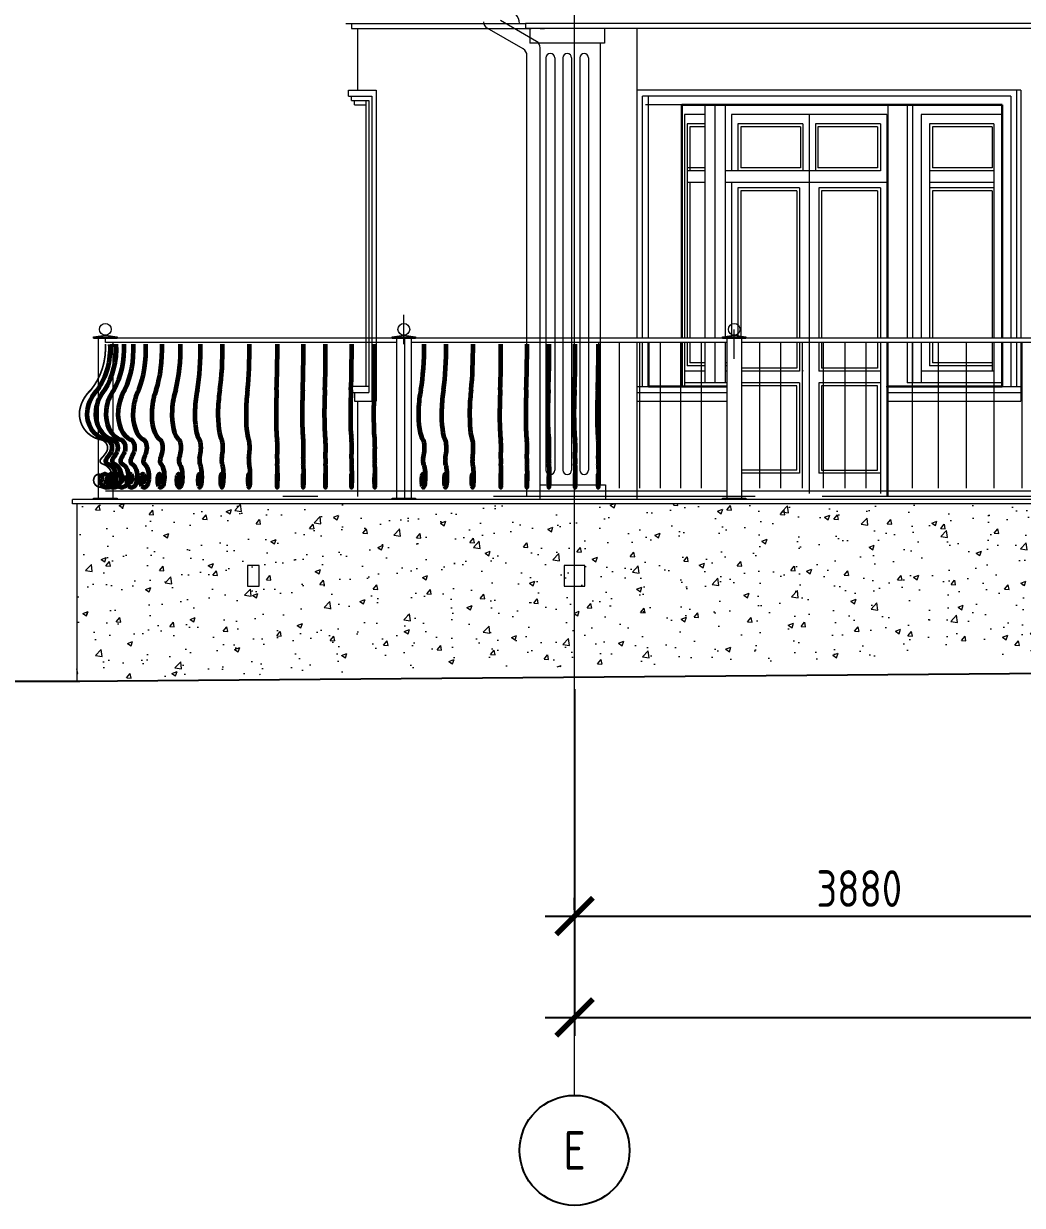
# Model space of a CAD drawing. Header units: millimetres. Extents: x -133165 to 20117, y 15722 to 63536.
# Drawn here: x -47247 to -40440, y 43503 to 51559 of the extents above; entities that cross this region are included whole.
import ezdxf
from ezdxf.enums import TextEntityAlignment as Align

# ---------------------------------------------------------------- set-up
doc = ezdxf.new("R2010")
doc.units = ezdxf.units.MM
doc.header["$PDMODE"] = 3
doc.linetypes.add('GOST2.303 5', pattern=[24, 20, -1.5, 1, -1.5])
doc.layers.get('0').update_dxf_attribs({"lineweight": 15})
doc.layers.get('DefPoints').update_dxf_attribs({"color": 41, "lineweight": 15})
for name, color, linetype, lineweight in [('axis', 7, 'GOST2.303 5', 9), ('doors', 32, 'Continuous', 15), ('friz', 173, 'Continuous', 15), ('wall', 5, 'Continuous', 60)]:
    doc.layers.add(name, color=color, linetype=linetype, lineweight=lineweight)
doc.layers.add('balustrade', color=60, linetype='Continuous')
doc.layers.add('dim', color=250, linetype='Continuous')
doc.styles.add('GOST 2.304', font='CS_Gost2304.shx')
doc.dimstyles.new('SPDS', dxfattribs={"dimscale": 50, "dimtxt": 2.5, "dimasz": 2.5, "dimexe": 1.25, "dimexo": 0.625, "dimtad": 1, "dimdec": 0, "dimrnd": 0.001, "dimtxsty": 'GOST 2.304', "dimblk": 'ARCHTICK', "dimcen": 2.5, "dimdle": 2, "dimadec": 4, "dimazin": 2, "dimtfac": 0.75, "dimtdec": 0, "dimtmove": 1, "dimatfit": 3, "dimfxl": 1, "dimtolj": 1, "dimarcsym": 0})
pattern_1 = [(50, (-6668.25, 0), (364.3693, -31.8782), [38.1, -419.1]), (355, (-6668.25, 0), (-70.4857, 382.1133), [30.48, -335.28]), (100.451, (-6637.9, -2.66), (293.885, 350.2334), [32.38, -356.18]), (46.1842, (-6668.25, 101.6), (542.158, -84.0847), [57.15, -628.65]), (96.6356, (-6623.07, 94.6), (474.8085, 494.851), [48.57, -534.27]), (351.184, (-6668.25, 101.6), (474.809, 494.85), [45.72, -502.92]), (21, (-6617.45, 76.2), (303.2298, -204.531), [38.1, -419.1]), (326, (-6617.45, 76.2), (123.604, 368.376), [30.48, -335.28]), (71.4514, (-6592.18, 59.16), (426.833, 163.8457), [32.38, -356.18]), (37.5, (-6668.25, 0), (6.1772, 169.11008), [0, -331.216, 0, -340.36, 0, -336.55]), (7.5, (-6668.25, 0), (133.6393, 200.36115), [0, -194.056, 0, -323.596, 0, -128.27]), (327.5, (-6781.53, 0), (271.1812, -11.4575), [0, -127, 0, -396.24, 0, -525.78]), (317.5, (-6832.33, 0), (296.2584, 50.853), [0, -165.1, 0, -263.144, 0, -373.38])]

# ---------------------------------------------------------------- blocks, each defined once
blk = doc.blocks.new('_ArchTick')
at = {"color": 0, "linetype": 'ByBlock', "const_width": 0.15}
blk.add_lwpolyline([(-0.5, -0.5), (0.5, 0.5)], dxfattribs=at)
blk = doc.blocks.new('*D421')
at = {"layer": 'DefPoints', "color": 0, "lineweight": 0, "ltscale": 10}
for p in [(-43491.9, 47084.6), (-27481.9, 47084.6), (-27481.9, 44783.3)]:
    blk.add_point(p, dxfattribs=at)
at = {"layer": 'dim', "color": 0, "lineweight": -2, "ltscale": 10}
for p, q in [((-43491.9, 47022.1), (-43491.9, 44658.3)), ((-27481.9, 47022.1), (-27481.9, 44658.3)), ((-43691.9, 44783.3), (-27281.9, 44783.3))]:
    blk.add_line(p, q, dxfattribs=at)
at = {"layer": 'dim', "color": 0, "lineweight": -2, "ltscale": 10, "xscale": 250, "yscale": 250, "zscale": 250, "rotation": 180}
blk.add_blockref('_ArchTick', (-43491.9, 44783.3), dxfattribs=at)
at = {"layer": 'dim', "color": 0, "lineweight": -2, "ltscale": 10, "xscale": 250, "yscale": 250, "zscale": 250}
blk.add_blockref('_ArchTick', (-27481.9, 44783.3), dxfattribs=at)
at = {"layer": 'dim', "color": 0, "ltscale": 10, "insert": (-35486.9, 44970.8), "char_height": 250, "attachment_point": 5, "style": 'GOST 2.304'}
blk.add_mtext('\\A1;16010', dxfattribs=at)
blk = doc.blocks.new('*D869')
at = {"layer": 'DefPoints', "color": 0, "lineweight": 0, "ltscale": 10}
for p in [(-43491.9, 45454.8), (-39611.9, 45474.7), (-39611.9, 45454.8)]:
    blk.add_point(p, dxfattribs=at)
at = {"layer": 'dim', "color": 0, "lineweight": -2, "ltscale": 10}
for p, q in [((-43491.9, 45517.3), (-43491.9, 45599.7)), ((-39611.9, 45517.3), (-39611.9, 45599.7)), ((-43691.9, 45474.7), (-39411.9, 45474.7))]:
    blk.add_line(p, q, dxfattribs=at)
at = {"layer": 'dim', "color": 0, "lineweight": -2, "ltscale": 10, "xscale": 250, "yscale": 250, "zscale": 250, "rotation": 180}
blk.add_blockref('_ArchTick', (-43491.9, 45474.7), dxfattribs=at)
at = {"layer": 'dim', "color": 0, "lineweight": -2, "ltscale": 10, "xscale": 250, "yscale": 250, "zscale": 250}
blk.add_blockref('_ArchTick', (-39611.9, 45474.7), dxfattribs=at)
at = {"layer": 'dim', "color": 0, "ltscale": 10, "insert": (-41551.9, 45662.2), "char_height": 250, "attachment_point": 5, "style": 'GOST 2.304'}
blk.add_mtext('\\A1;3880', dxfattribs=at)
blk = doc.blocks.new('A$C5A567AD7')
at = {"layer": 'wall', "color": 251, "ltscale": 100, "const_width": 10}
blk.add_lwpolyline([(89.3, 0, -0.185604), (4.2, -271.8, 0.164154), (-62.6, -391.3, 0.401799), (62.1, -567.2, -0.487781), (98, -636.6, -0.054114), (64.8, -679.6, 0.566041), (70, -710.3, -0.405124), (126.7, -803.9, -0.498628), (38.7, -842.2, -0.46591), (30.4, -780.5, -0.316922), (68.1, -775.9, -0.956284), (45.2, -817.3)], format="xyb", dxfattribs=at)

msp = doc.modelspace()

# ---------------------------------------------------------------- hatches: boundary and pattern name
at = {"ltscale": 10}
h = msp.add_hatch(dxfattribs=at)
h.set_pattern_fill('AR-CONC', color=256, scale=2, style=0)
h.set_pattern_definition(pattern_1)
h.paths.add_polyline_path([(-46884.3, 48284.6), (-46884.3, 47084.6), (-46884.3, 47084.6), (-43491.9, 47176.6), (-43491.9, 48284.6)])
h = msp.add_hatch(dxfattribs=at)
h.set_pattern_fill('AR-CONC', color=256, scale=2, style=0)
h.set_pattern_definition(pattern_1)
h.paths.add_polyline_path([(-39506.9, 47284.6), (-39506.9, 48284.6), (-43491.9, 48284.6), (-43491.9, 47176.6)])

# ---------------------------------------------------------------- linework, layer by layer
for p, q in [((-43491.9, 49314.6), (-43491.9, 52994.6)), ((-43751.4, 51437.8), (-43996.7, 51579.5)), ((-45051.8, 51558.6), (-45011.8, 51558.6)), ((-45011.8, 51558.6), (-43866.9, 51558.6)), ((-45011.8, 51558.6), (-45011.8, 51524.6)), ((-45011.8, 51524.6), (-43826.9, 51524.6)), ((-44971.8, 51524.6), (-44971.8, 51104.6)), ((-43841.4, 51385.8), (-44086.7, 51527.5)), ((-43866.9, 51558.6), (-43826.9, 51558.6)), ((-43866.9, 51558.6), (-43826.9, 51558.6)), ((-27106.9, 51558.6), (-43826.9, 51558.6)), ((-43826.9, 51558.6), (-43826.9, 51524.6)), ((-43826.9, 51558.6), (-43826.9, 51524.6)), ((-27146.9, 51524.6), (-43826.9, 51524.6)), ((-43826.9, 51524.6), (-43786.9, 51524.6)), ((-43796.9, 51524.6), (-43796.9, 51424.6)), ((-43796.9, 51524.6), (-43796.9, 51424.6)), ((-43726.9, 51524.6), (-43696.7, 51524.6)), ((-43286.9, 51524.6), (-43286.9, 51424.6)), ((-43066.9, 51524.6), (-43066.9, 49414.6)), ((-43286.9, 51424.6), (-43796.9, 51424.6)), ((-43726.4, 51423.4), (-43726.4, 51424.6)), ((-43316.9, 51424.6), (-43316.9, 49314.6)), ((-43816.4, 49314.6), (-43816.4, 51342.5)), ((-43726.4, 49314.6), (-43726.4, 51394.5)), ((-43686.9, 51324.6), (-43686.9, 49314.6)), ((-43626.9, 51324.6), (-43626.9, 49314.6)), ((-43571.9, 51324.6), (-43571.9, 49314.6)), ((-43511.9, 51324.6), (-43511.9, 49314.6)), ((-43456.9, 51324.6), (-43456.9, 49314.6)), ((-43396.9, 51324.6), (-43396.9, 49314.6)), ((-42743.9, 50939.6), (-42743.9, 49514.6)), ((-44655.5, 49374.6), (-44655.5, 49574.6)), ((-42403.8, 49274.6), (-42403.8, 49474.6)), ((-46769.7, 49424.6), (-46689.7, 49434.6)), ((-46769.7, 49424.6), (-46609.7, 49424.6)), ((-46769.7, 49414.6), (-46769.7, 49424.6)), ((-46769.7, 49414.6), (-46609.7, 49414.6)), ((-46739.7, 49414.6), (-46739.7, 48324.6)), ((-46689.7, 49384.6), (-46689.7, 49414.6)), ((-39468.2, 49414.6), (-46689.7, 49414.6)), ((-44705.5, 49384.6), (-46689.7, 49384.6)), ((-46686.7, 49434.6), (-46609.7, 49424.6)), ((-46639.7, 49384.6), (-46639.7, 48324.6)), ((-46609.7, 49414.6), (-46609.7, 49424.6)), ((-44735.5, 49424.6), (-44655.5, 49434.6)), ((-44735.5, 49424.6), (-44575.5, 49424.6)), ((-44735.5, 49414.6), (-44735.5, 49424.6)), ((-44735.5, 49414.6), (-44575.5, 49414.6)), ((-44705.5, 49414.6), (-44705.5, 48324.6)), ((-44652.5, 49434.6), (-44575.5, 49424.6)), ((-44649.1, 48323.8), (-44649.1, 49414.6)), ((-44605.5, 49414.6), (-44605.5, 48324.6)), ((-42453.8, 49384.6), (-44605.5, 49384.6)), ((-44575.5, 49414.6), (-44575.5, 49424.6)), ((-43816.4, 48334.6), (-43816.4, 49384.6)), ((-43726.4, 48314.6), (-43726.4, 49384.6)), ((-43686.9, 49384.6), (-43686.9, 49144.6)), ((-43626.9, 49384.6), (-43626.9, 49144.6)), ((-43571.9, 49384.6), (-43571.9, 49144.6)), ((-43511.9, 49384.6), (-43511.9, 49144.6)), ((-43491.9, 47344.4), (-43491.9, 49384.6)), ((-43456.9, 49384.6), (-43456.9, 49144.6)), ((-43396.9, 49384.6), (-43396.9, 49144.6)), ((-43329.1, 49384.6, 6.9), (-43329.1, 48391, 6.9)), ((-43316.9, 49384.6), (-43316.9, 48414.6)), ((-43189.1, 49384.6, 6.9), (-43189.1, 48391, 6.9)), ((-43066.9, 49384.6), (-43066.9, 49084.6)), ((-43066.9, 49384.6), (-43066.9, 49314.6)), ((-43049.1, 49384.6, 6.9), (-43049.1, 48391, 6.9)), ((-42909.1, 49384.6, 6.9), (-42909.1, 48391, 6.9)), ((-42769.1, 49384.6, 6.9), (-42769.1, 48391, 6.9)), ((-42629.1, 49384.6, 6.9), (-42629.1, 48391, 6.9)), ((-42483.8, 49424.6), (-42403.8, 49434.6)), ((-42483.8, 49424.6), (-42323.8, 49424.6)), ((-42483.8, 49414.6), (-42483.8, 49424.6)), ((-42483.8, 49414.6), (-42323.8, 49414.6)), ((-42453.8, 49414.6), (-42453.8, 48324.6)), ((-42400.8, 49434.6), (-42323.8, 49424.6)), ((-42353.8, 49414.6), (-42353.8, 48324.6)), ((-39736.9, 49384.6), (-42353.8, 49384.6)), ((-42323.8, 49414.6), (-42323.8, 49424.6)), ((-42232.5, 49384.6), (-42232.5, 48391)), ((-42088.9, 49384.6), (-42088.9, 48391)), ((-41941.1, 49384.6), (-41941.1, 48391)), ((-41797.5, 49384.6), (-41797.5, 48391)), ((-41649.8, 49384.6), (-41649.8, 48391)), ((-41506.1, 49384.6), (-41506.1, 48391)), ((-41363.9, 49384.6), (-41363.9, 48334.6)), ((-41358.2, 49384.6), (-41358.2, 48334.6)), ((-41190.2, 49384.6), (-41190.2, 48391)), ((-41013.7, 49384.6), (-41013.7, 48391)), ((-40823.7, 49384.6), (-40823.7, 48391)), ((-40633.7, 49384.6), (-40633.7, 48391)), ((-40443.7, 49384.6), (-40443.7, 48391)), ((-43316.9, 49284.6), (-43316.9, 49144.6)), ((-41893.2, 49284.6), (-41893.2, 48399.6)), ((-41893.2, 49284.6), (-41893.2, 48354.6)), ((-43686.9, 49194.6), (-43686.9, 48514.6)), ((-43626.9, 49194.6), (-43626.9, 48514.6)), ((-43571.9, 49194.6), (-43571.9, 48514.6)), ((-43511.9, 49194.6), (-43511.9, 48514.6)), ((-43456.9, 49194.6), (-43456.9, 48514.6)), ((-43396.9, 49194.6), (-43396.9, 48514.6)), ((-43066.9, 49194.6), (-43066.9, 48314.6)), ((-41935.6, 49194.6), (-41935.6, 49189.6)), ((-41406.4, 49194.6), (-41406.4, 49189.6)), ((-44971.8, 48984.6), (-44971.8, 48334.6)), ((-42453.8, 48371), (-46689.7, 48371)), ((-39736.9, 48371), (-42353.8, 48371)), ((-46914.3, 48284.6), (-46914.3, 48314.6)), ((-30986.9, 48314.6), (-46914.3, 48314.6)), ((-39476.9, 48284.6), (-46914.3, 48284.6)), ((-46884.3, 48284.6), (-46884.3, 47074.6)), ((-45242.4, 48334.6), (-45479.7, 48334.6)), ((-42262.2, 48334.6), (-44044.6, 48334.6)), ((-39906.9, 48334.6), (-41805, 48334.6))]:
    msp.add_line(p, q, dxfattribs=at)
for points in [[(-46769.7, 49424.6), (-46609.7, 49424.6), (-46609.7, 49414.6), (-46769.7, 49414.6)], [(-44735.5, 49424.6), (-44575.5, 49424.6), (-44575.5, 49414.6), (-44735.5, 49414.6)], [(-42483.8, 49424.6), (-42323.8, 49424.6), (-42323.8, 49414.6), (-42483.8, 49414.6)], [(-46769.7, 48324.6), (-46609.7, 48324.6), (-46609.7, 48314.6), (-46769.7, 48314.6)], [(-44735.5, 48324.6), (-44575.5, 48324.6), (-44575.5, 48314.6), (-44735.5, 48314.6)], [(-42483.8, 48324.6), (-42323.8, 48324.6), (-42323.8, 48314.6), (-42483.8, 48314.6)], [(-45721.9, 47724.6), (-45641.9, 47724.6), (-45641.9, 47864.6), (-45721.9, 47864.6)], [(-43561.9, 47724.6), (-43421.9, 47724.6), (-43421.9, 47864.6), (-43561.9, 47864.6)]]:
    msp.add_lwpolyline(points, close=True, dxfattribs=at)
at = {"ltscale": 10, "const_width": 11.5}
msp.add_lwpolyline([(-46689.7, 49374.6, -0.185604), (-46787.6, 49062.1, 0.164154), (-46864.4, 48924.7, 0.401799), (-46721, 48722.3, -0.487781), (-46679.8, 48642.5, -0.054114), (-46717.9, 48593.1, 0.566041), (-46711.9, 48557.8, -0.405124), (-46646.7, 48450.1, -0.498628), (-46747.9, 48406.1, -0.46591), (-46757.5, 48477, -0.316922), (-46714.1, 48482.3, -0.956284), (-46740.4, 48434.7)], format="xyb", dxfattribs=at)
at = {"ltscale": 10}
msp.add_lwpolyline([(-43726.4, 48414.6), (-43281.8, 48414.6), (-43281.8, 48314.6), (-43726.4, 48314.6)], dxfattribs=at)
for centre in [(-46689.7, 49474.6), (-44655.5, 49474.6), (-42403.8, 49474.6)]:
    msp.add_circle(centre, 40, dxfattribs=at)
for centre, radius, start, end in [((-43956.9, 51558.6), 90, 0, 90), ((-44061.7, 51570.8), 50, 180, 240), ((-43776.4, 51394.5), 50, 0, 60), ((-43866.4, 51342.5), 50, 0, 60), ((-43656.9, 51324.6), 30, 0, 180), ((-43541.9, 51324.6), 30, 0, 180), ((-43426.9, 51324.6), 30, 0, 180), ((-43656.8, 48514.6), 30, 180, 0), ((-43541.8, 48514.6), 30, 180, 0), ((-43426.8, 48514.6), 30, 180, 0)]:
    msp.add_arc(centre, radius, start, end, dxfattribs=at)
at = {"layer": 'axis', "color": 147, "lineweight": 0, "ltscale": 100}
for p, q in [((-43491.9, 49314.6), (-43491.9, 52994.6)), ((-43491.9, 44252.5), (-43491.9, 49384.6))]:
    msp.add_line(p, q, dxfattribs=at)
at = {"layer": 'axis', "color": 3, "linetype": 'Continuous', "lineweight": 25, "ltscale": 75}
msp.add_circle((-43491.9, 43877.5), 375, dxfattribs=at)
at = {"layer": 'doors', "ltscale": 100}
for p, q in [((-42604.8, 51004.6), (-42604.8, 49414.6)), ((-42536, 51004.6), (-42536, 49414.6)), ((-42464.9, 51004.6), (-42464.9, 49414.6)), ((-41358.2, 51004.6), (-41358.2, 49414.6)), ((-41224.9, 51004.6), (-41224.9, 49414.6)), ((-41188.2, 51004.6), (-41188.2, 49414.6)), ((-42604.8, 50939.6), (-42743.9, 50939.6)), ((-42743.9, 50939.6), (-42743.9, 49414.6)), ((-41893.2, 50939.6), (-42422.5, 50939.6)), ((-42422.5, 50939.6), (-42422.5, 50554.6)), ((-41363.9, 50939.6), (-41893.2, 50939.6)), ((-41893.2, 50939.6), (-41893.2, 49244.6)), ((-41893.2, 50939.6), (-41893.2, 49244.6)), ((-41363.9, 50939.6), (-41363.9, 49414.6)), ((-40578.7, 50939.6), (-41130.6, 50939.6)), ((-41130.6, 50939.6), (-41130.6, 49414.6)), ((-42725.4, 50874.6), (-42725.4, 49414.6)), ((-42604.8, 50874.6), (-42725.4, 50874.6)), ((-42604.8, 50854.6), (-42705.4, 50854.6)), ((-42705.4, 50854.6), (-42705.4, 50554.6)), ((-41935.6, 50874.6), (-42380, 50874.6)), ((-42380, 50874.6), (-42380, 50554.6)), ((-41953.2, 50854.6), (-42360, 50854.6)), ((-42360, 50854.6), (-42360, 50574.6)), ((-41953.2, 50854.6), (-41953.2, 50574.6)), ((-41935.6, 50874.6), (-41935.6, 50554.6)), ((-41406.4, 50874.6), (-41850.8, 50874.6)), ((-41850.8, 50874.6), (-41850.8, 50554.6)), ((-41833.2, 50854.6), (-41833.2, 50574.6)), ((-41426.4, 50854.6), (-41833.2, 50854.6)), ((-41426.4, 50854.6), (-41426.4, 50574.6)), ((-41406.4, 50874.6), (-41406.4, 50554.6)), ((-41073.1, 50874.6), (-41073.1, 49414.6)), ((-40635.8, 50874.6), (-41073.1, 50874.6)), ((-41053.1, 50854.6), (-41053.1, 50574.6)), ((-40645.8, 50854.6), (-41053.1, 50854.6)), ((-40645.8, 50854.6), (-40645.8, 50574.6)), ((-40635.8, 50874.6), (-40635.8, 49414.6)), ((-42604.8, 50574.6), (-42725.4, 50574.6)), ((-42604.8, 50574.6), (-42725.4, 50574.6)), ((-42604.8, 50554.6), (-42725.4, 50554.6)), ((-41933.2, 50554.6), (-42464.9, 50554.6)), ((-41953.2, 50574.6), (-42360, 50574.6)), ((-41406.4, 50554.6), (-41935.6, 50554.6)), ((-41426.4, 50574.6), (-41833.2, 50574.6)), ((-40635.8, 50554.6), (-41073.1, 50554.6)), ((-40645.8, 50574.6), (-41053.1, 50574.6)), ((-42604.8, 50474.6), (-42725.4, 50474.6)), ((-42705.4, 50474.6), (-42705.4, 49414.6)), ((-41358.2, 50474.6), (-42464.9, 50474.6)), ((-42422.5, 50474.6), (-42422.5, 49414.6)), ((-41961.4, 50438.6), (-42380, 50438.6)), ((-41958.2, 50438.6), (-42380, 50438.6)), ((-42380, 50438.6), (-42380, 49414.6)), ((-41958.2, 50438.6), (-41958.2, 49414.6)), ((-41828.2, 50438.6), (-41828.2, 49414.6)), ((-41406.4, 50438.6), (-41828.2, 50438.6)), ((-41406.4, 50438.6), (-41406.4, 49414.6)), ((-40635.8, 50474.6), (-41073.1, 50474.6)), ((-40635.8, 50438.6), (-41073.1, 50438.6)), ((-41978.2, 50418.6), (-42360, 50418.6)), ((-42360, 50418.6), (-42360, 49414.6)), ((-41978.2, 50418.6), (-41978.2, 49414.6)), ((-41893.2, 50409.6), (-41893.2, 49244.6)), ((-41808.2, 50418.6), (-41808.2, 49414.6)), ((-41426.4, 50418.6), (-41808.2, 50418.6)), ((-41426.4, 50418.6), (-41426.4, 49414.6)), ((-40645.8, 50418.6), (-41053.1, 50418.6)), ((-41053.1, 50418.6), (-41053.1, 49414.6)), ((-40645.8, 50418.6), (-40645.8, 49414.6)), ((-42743.9, 49384.6), (-42743.9, 49084.6)), ((-42743.9, 49384.6), (-42743.9, 49314.6)), ((-42725.4, 49384.6), (-42725.4, 49225.6)), ((-42725.4, 49384.6), (-42725.4, 49314.6)), ((-42705.4, 49384.6), (-42705.4, 49245.6)), ((-42705.4, 49384.6), (-42705.4, 49314.6)), ((-42604.8, 49384.6), (-42604.8, 49109.6)), ((-42604.8, 49384.6), (-42604.8, 49314.6)), ((-42536, 49384.6), (-42536, 49109.6)), ((-42536, 49384.6), (-42536, 49314.6)), ((-42464.9, 49384.6), (-42464.9, 49109.6)), ((-42464.9, 49384.6), (-42464.9, 49314.6)), ((-41978.2, 49384.6), (-41978.2, 49244.6)), ((-41958.2, 49384.6), (-41958.2, 49244.6)), ((-41828.2, 49384.6), (-41828.2, 49189.6)), ((-41808.2, 49384.6), (-41808.2, 49244.6)), ((-41426.4, 49384.6), (-41426.4, 49209.6)), ((-41406.4, 49384.6), (-41406.4, 48354.6)), ((-41363.9, 49384.6), (-41363.9, 49244.6)), ((-41358.2, 49384.6), (-41358.2, 49244.6)), ((-41224.9, 49384.6), (-41224.9, 49109.6)), ((-41188.2, 49384.6), (-41188.2, 49109.6)), ((-41130.6, 49384.6), (-41130.6, 49109.6)), ((-41073.1, 49384.6), (-41073.1, 49225.6)), ((-41053.1, 49384.6), (-41053.1, 49245.6)), ((-40645.8, 49384.6), (-40645.8, 49189.6)), ((-40635.8, 49384.6), (-40635.8, 49109.6)), ((-42604.8, 49225.6), (-42725.4, 49225.6)), ((-42604.8, 49245.6), (-42705.4, 49245.6)), ((-42453.8, 49245.6), (-42464.9, 49245.6)), ((-42453.8, 49225.6), (-42464.9, 49225.6)), ((-41978.2, 49284.6), (-41978.2, 49209.6)), ((-41958.2, 49284.6), (-41958.2, 49189.6)), ((-41893.2, 49284.6), (-41893.2, 48354.6)), ((-41893.2, 49284.6), (-41893.2, 48354.6)), ((-41893.2, 49284.6), (-41893.2, 48354.6)), ((-41808.2, 49284.6), (-41808.2, 49209.6)), ((-40645.8, 49225.6), (-41073.1, 49225.6)), ((-40645.8, 49245.6), (-41053.1, 49245.6)), ((-42604.8, 49189.6), (-42743.9, 49189.6)), ((-42453.8, 49189.6), (-42464.9, 49189.6)), ((-41978.2, 49209.6), (-42353.8, 49209.6)), ((-41958.2, 49189.6), (-42353.8, 49189.6)), ((-41406.4, 49189.6), (-41828.2, 49189.6)), ((-41426.4, 49209.6), (-41808.2, 49209.6)), ((-40635.8, 49189.6), (-41130.6, 49189.6)), ((-41958.2, 49109.6), (-41958.2, 48494.6)), ((-41978.2, 48514.6), (-42353.8, 48514.6)), ((-41958.2, 48494.6), (-42353.8, 48494.6)), ((-41406.4, 48494.6), (-41828.2, 48494.6))]:
    msp.add_line(p, q, dxfattribs=at)
for points in [[(-42453.8, 49109.6), (-42743.9, 49109.6)], [(-41958.2, 49109.6), (-42353.8, 49109.6)], [(-41978.2, 48514.6), (-41978.2, 49089.6), (-42353.8, 49089.6)], [(-41406.4, 49109.6), (-41828.2, 49109.6), (-41828.2, 48494.6)], [(-41426.4, 49089.6), (-41808.2, 49089.6), (-41808.2, 48514.6), (-41426.4, 48514.6), (-41426.4, 49089.6), (-41808.2, 49089.6)], [(-40578.7, 49109.6), (-41224.9, 49109.6)]]:
    msp.add_lwpolyline(points, dxfattribs=at)
at = {"layer": 'friz', "ltscale": 50}
for p, q in [((-45031.8, 51064.6), (-45031.8, 51104.6)), ((-45031.8, 51104.6), (-44844.5, 51104.6)), ((-44844.5, 51104.6), (-44844.5, 48984.6)), ((-40450, 51104.6), (-43066.9, 51104.6)), ((-40480, 51104.6), (-40480, 49414.6)), ((-40450, 51104.6), (-40450, 49414.6)), ((-45031.8, 51064.6), (-44874.5, 51064.6)), ((-45011.8, 51034.6), (-45011.8, 51064.6)), ((-45011.8, 51034.6), (-44894.5, 51034.6)), ((-44991.8, 51004.6), (-44991.8, 51034.6)), ((-44991.8, 51004.6), (-44914.5, 51004.6)), ((-44914.5, 51034.6), (-44914.5, 49084.6)), ((-44894.5, 51034.6), (-44894.5, 49044.6)), ((-44874.5, 51064.6), (-44874.5, 48984.6)), ((-40519.2, 51064.6), (-43028, 51064.6)), ((-43028, 49414.6), (-43028, 51064.6)), ((-42760.5, 51004.6), (-43008, 51004.6)), ((-42988, 49414.6), (-42988, 51064.6)), ((-40519.2, 51064.6), (-40519.2, 49414.6)), ((-43028, 49084.6), (-43028, 49384.6)), ((-42988, 49314.6), (-42988, 49384.6)), ((-40519.2, 49384.6), (-40519.2, 49084.6)), ((-40480, 49384.6), (-40480, 49084.6)), ((-40450, 49384.6), (-40450, 49084.6)), ((-43066.9, 49084.6), (-42453.8, 49084.6)), ((-41368.3, 49084.6), (-40450, 49084.6)), ((-41363.9, 49094.6), (-41363.9, 49024.6)), ((-41358.2, 49094.6), (-41358.2, 49024.6)), ((-40450, 49084.6), (-40450, 48984.6)), ((-44991.8, 49044.6), (-44991.8, 48984.6)), ((-44991.8, 48984.6), (-44844.5, 48984.6)), ((-43066.9, 49044.6), (-42453.8, 49044.6)), ((-43066.9, 48984.6), (-42453.8, 48984.6)), ((-41358.2, 49044.6), (-40450, 49044.6)), ((-41358.2, 48984.6), (-40450, 48984.6))]:
    msp.add_line(p, q, dxfattribs=at)
at = {"layer": 'friz', "lineweight": 30, "ltscale": 50}
for p, q in [((-42760.5, 51004.6), (-40578.7, 51004.6)), ((-42760.5, 49414.6), (-42760.5, 51004.6)), ((-40578.7, 51004.6), (-40578.7, 49414.6)), ((-40578.7, 50939.6), (-40578.7, 49414.6)), ((-42760.5, 49084.6), (-42760.5, 49384.6)), ((-42760.5, 49314.6), (-42760.5, 49384.6)), ((-40578.7, 49384.6), (-40578.7, 49084.6)), ((-40578.7, 49384.6), (-40578.7, 49084.6))]:
    msp.add_line(p, q, dxfattribs=at)
for points in [[(-42453.8, 49084.6), (-42988, 49084.6), (-42988, 49384.6)], [(-40578.7, 49084.6), (-41358.2, 49084.6)]]:
    msp.add_lwpolyline(points, dxfattribs=at)
at = {"layer": 'friz', "ltscale": 50}
msp.add_lwpolyline([(-44894.5, 49084.6), (-45011.8, 49084.6), (-45011.8, 49044.6), (-44894.5, 49044.6)], dxfattribs=at)
at = {"layer": 'wall', "color": 5, "lineweight": -2, "ltscale": 100}
for p, q in [((-39506.9, 47134.6), (-46884.3, 47074.6)), ((-46864.7, 47074.6), (-49933.8, 47074.6))]:
    msp.add_line(p, q, dxfattribs=at)

# ---------------------------------------------------------------- block references
at = {"layer": 'balustrade', "ltscale": 100, "yscale": 1.149999999994179, "zscale": 1.15}
for p, xscale in [((-46748.4, 49374.6, -3.5), 1.035000000032596), ((-46697.2, 49374.6, -3.5), 0.9199999999254942), ((-46634, 49374.6, -3.5), 0.8050000000512227), ((-46559.3, 49374.6, -3.5), 0.6899999999441206), ((-46464.7, 49374.6, -3.5), 0.5750000000116415), ((-46344.5, 49374.6, -3.5), 0.4600000000209548), ((-46211.5, 49374.6, -3.5), 0.3810000000521541), ((-46063.7, 49374.6, -3.5), 0.2539999999571592), ((-45909.3, 49374.6, -3.5), 0.2031999999890104), ((-45721.3, 49374.6, -3.5), 0.1524000000208616), ((-45522.6, 49374.6, -3.5), 0.05842000001575798), ((-45522.6, 49374.6, -3.5), 0.05842000001575798), ((-45522.6, 49374.6, -3.5), 0.05842000001575798), ((-45344.7, 49374.6), 0.05842000001575798), ((-45193.8, 49374.6, -3.5), 0.05842000001575798), ((-45193.8, 49374.6, -3.5), 0.05842000001575798), ((-45193.8, 49374.6, -3.5), 0.05842000001575798), ((-45015.9, 49374.6), 0.05842000001575798), ((-44858, 49374.6), 0.05842000001575798), ((-44858, 49374.6), 0.05842000001575798), ((-44858, 49374.6), 0.05842000001575798), ((-44540.1, 49374.6), 0.2539999999571592), ((-44385.7, 49374.6), 0.2031999999890104), ((-44197.7, 49374.6), 0.1524000000208616), ((-43999, 49374.6), 0.05842000001575798), ((-43999, 49374.6), 0.05842000001575798), ((-43999, 49374.6), 0.05842000001575798), ((-43821.1, 49374.6, 3.4), 0.05842000001575798), ((-43670.2, 49374.6), 0.05842000001575798), ((-43670.2, 49374.6), 0.05842000001575798), ((-43670.2, 49374.6), 0.05842000001575798), ((-43492.3, 49374.6, 3.4), 0.05842000001575798), ((-43334.4, 49374.6, 3.5), 0.05842000001575798), ((-43334.4, 49374.6, 3.5), 0.05842000001575798), ((-43334.4, 49374.6, 3.5), 0.05842000001575798)]:
    msp.add_blockref('A$C5A567AD7', p, dxfattribs=dict(at, xscale=xscale))

# ---------------------------------------------------------------- texts
at = {"layer": 'axis', "color": 3, "linetype": 'Continuous', "lineweight": 25, "ltscale": 75, "style": 'GOST 2.304'}
msp.add_text('Е', height=262.5, dxfattribs=at).set_placement((-43491.9, 43877.5), align=Align.MIDDLE_CENTER)

# ---------------------------------------------------------------- dimensions: what is measured, and where the dimension line sits
at = {"layer": 'dim', "ltscale": 10}
for base, p1, p2, picture, middle in [((-27481.9, 44783.3), (-43491.9, 47084.6), (-27481.9, 47084.6), '*D421', (-35486.9, 44970.8)), ((-39611.9, 45474.7), (-43491.9, 45454.8), (-39611.9, 45454.8), '*D869', (-41551.9, 45662.2))]:
    dim = msp.add_linear_dim(base=base, p1=p1, p2=p2, dimstyle='SPDS', override={"dimscale": 100, "dimfxl": 1.5}, dxfattribs=at)
    dim.commit()
    dim.dimension.update_dxf_attribs({"geometry": picture, "text_midpoint": middle})

doc.saveas('drawing.dxf')
